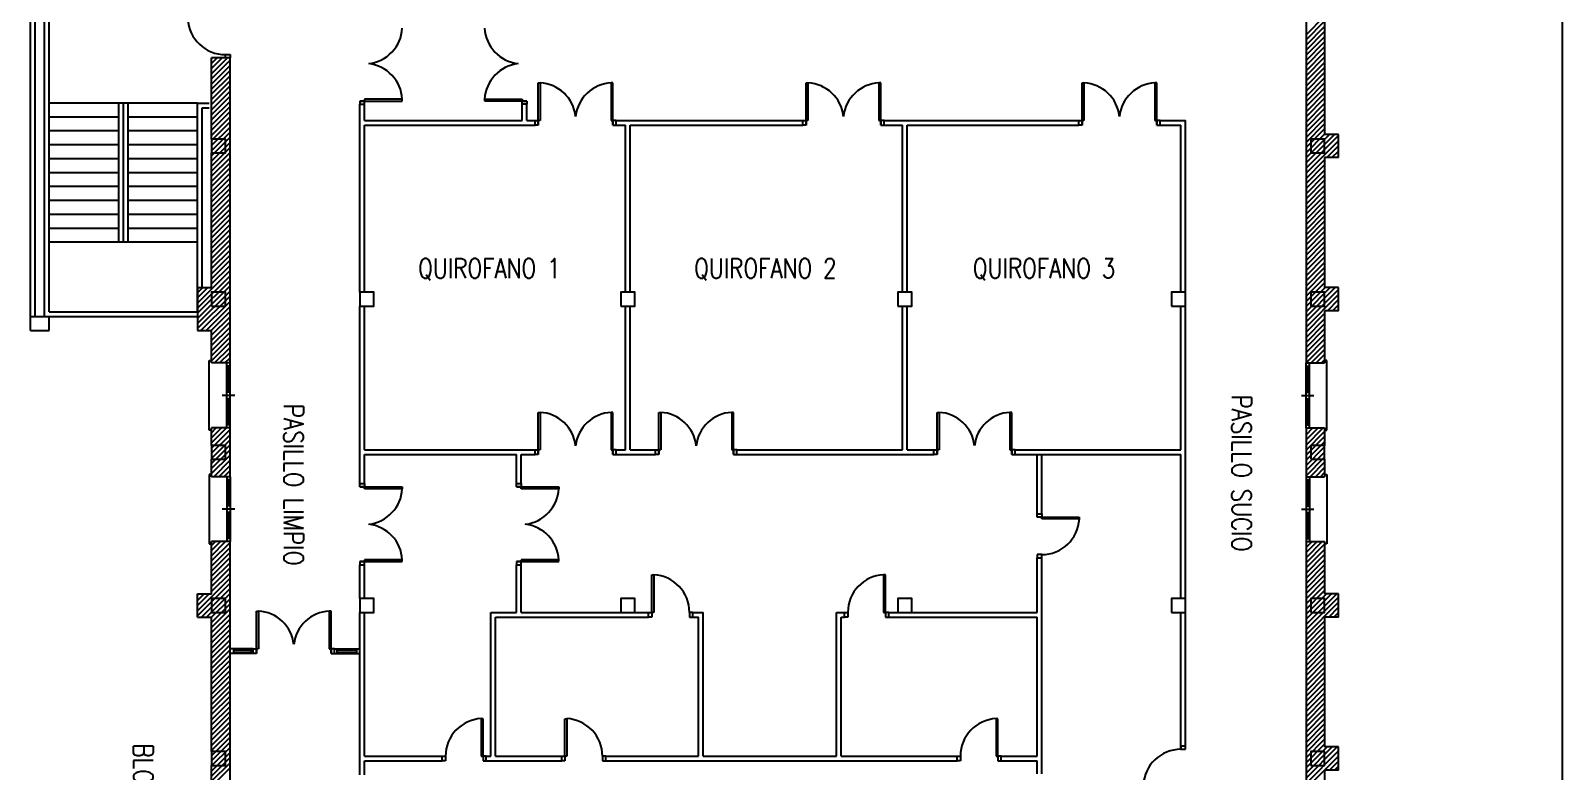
# Model space of a CAD drawing. Extents: x 0 to 420, y 0 to 297.
# Drawn here: x 287.9 to 420, y 154.1 to 217.9 of the extents above; entities that cross this region are included whole.
import ezdxf
from ezdxf.enums import TextEntityAlignment as Align

# ---------------------------------------------------------------- set-up
doc = ezdxf.new("R2010")
doc.units = 0
doc.header["$LTSCALE"] = 0.8
doc.header["$MEASUREMENT"] = 0
doc.layers.get('0').update_dxf_attribs({"linetype": 'CONTINUOUS'})
doc.layers.add('PLANTA-EDIFICIO', color=7, linetype='CONTINUOUS')
doc.layers.add('USO-EDIFICIO', color=7, linetype='CONTINUOUS')
doc.styles.add('ROMANS', font='ROMANS.shx', dxfattribs={"width": 0.8, "height": 1.7})

# ---------------------------------------------------------------- blocks, each defined once
blk = doc.blocks.new('*X14')
at = {"color": 0}
for p, q in [((397.9, 217.59), (399.5, 219.19)), ((397.9, 217.15), (399.5, 218.75)), ((397.9, 216.7), (399.5, 218.3)), ((397.9, 216.26), (399.5, 217.86)), ((397.9, 215.82), (399.5, 217.42)), ((397.9, 215.38), (399.5, 216.98)), ((303.5, 214.23), (304.87, 215.6)), ((303.5, 214.67), (304.43, 215.6)), ((303.5, 215.11), (303.99, 215.6)), ((303.5, 215.55), (303.55, 215.6)), ((303.5, 213.79), (305.1, 215.39)), ((397.9, 214.94), (399.5, 216.54)), ((397.9, 214.49), (399.5, 216.09)), ((397.9, 214.05), (399.5, 215.65)), ((303.5, 213.34), (305.1, 214.94)), ((303.5, 212.9), (305.1, 214.5)), ((303.5, 212.46), (305.1, 214.06)), ((397.9, 213.61), (399.5, 215.21)), ((397.9, 213.17), (399.5, 214.77)), ((397.9, 212.73), (399.5, 214.33)), ((303.5, 212.02), (305.1, 213.62)), ((303.5, 211.58), (305.1, 213.18)), ((303.5, 211.13), (305.1, 212.73)), ((397.9, 212.28), (399.5, 213.88)), ((397.9, 211.84), (399.5, 213.44)), ((397.9, 211.4), (399.5, 213)), ((303.5, 210.69), (305.1, 212.29)), ((303.5, 210.25), (305.1, 211.85)), ((303.5, 209.81), (305.1, 211.41)), ((397.9, 210.96), (399.5, 212.56)), ((397.9, 210.52), (399.5, 212.12)), ((397.9, 210.07), (399.5, 211.67)), ((303.5, 209.37), (305.1, 210.97)), ((303.5, 208.92), (305.1, 210.52)), ((303.5, 208.48), (305.1, 210.08)), ((397.9, 209.63), (399.5, 211.23)), ((397.9, 209.19), (399.5, 210.79)), ((397.9, 208.75), (399.5, 210.35)), ((303.5, 208.04), (305.1, 209.64)), ((303.5, 207.6), (305.1, 209.2)), ((303.5, 207.16), (305.1, 208.76)), ((397.9, 208.31), (399.5, 209.91)), ((397.9, 207.87), (399.5, 209.47)), ((397.9, 207.42), (399.5, 209.02)), ((397.9, 206.98), (399.92, 209)), ((397.9, 206.54), (400.36, 209)), ((397.9, 206.1), (400.7, 208.9)), ((303.5, 206.71), (305.1, 208.31)), ((303.5, 206.27), (305.1, 207.87)), ((303.5, 205.83), (305.1, 207.43)), ((397.9, 205.66), (400.7, 208.46)), ((399.69, 207), (400.7, 208.01)), ((400.13, 207), (400.7, 207.57)), ((303.5, 205.39), (305.1, 206.99)), ((303.5, 204.95), (305.1, 206.55)), ((303.5, 204.51), (305.1, 206.11)), ((397.9, 205.21), (399.5, 206.81)), ((397.9, 204.77), (399.5, 206.37)), ((400.57, 207), (400.7, 207.13)), ((303.5, 204.06), (305.1, 205.66)), ((303.5, 203.62), (305.1, 205.22)), ((303.5, 203.18), (305.1, 204.78)), ((397.9, 204.33), (399.5, 205.93)), ((397.9, 203.89), (399.5, 205.49)), ((397.9, 203.45), (399.5, 205.05)), ((303.5, 202.74), (305.1, 204.34)), ((303.5, 202.3), (305.1, 203.9)), ((303.5, 201.85), (305.1, 203.45)), ((397.9, 203), (399.5, 204.6)), ((397.9, 202.56), (399.5, 204.16)), ((397.9, 202.12), (399.5, 203.72)), ((303.5, 201.41), (305.1, 203.01)), ((303.5, 200.97), (305.1, 202.57)), ((303.5, 200.53), (305.1, 202.13)), ((397.9, 201.68), (399.5, 203.28)), ((397.9, 201.24), (399.5, 202.84)), ((397.9, 200.79), (399.5, 202.39)), ((303.5, 200.09), (305.1, 201.69)), ((303.5, 199.64), (305.1, 201.24)), ((303.5, 199.2), (305.1, 200.8)), ((397.9, 200.35), (399.5, 201.95)), ((397.9, 199.91), (399.5, 201.51)), ((397.9, 199.47), (399.5, 201.07)), ((303.5, 198.76), (305.1, 200.36)), ((303.5, 198.32), (305.1, 199.92)), ((303.5, 197.88), (305.1, 199.48)), ((397.9, 199.03), (399.5, 200.63)), ((397.9, 198.58), (399.5, 200.18)), ((397.9, 198.14), (399.5, 199.74)), ((303.5, 197.43), (305.1, 199.03)), ((303.5, 196.99), (305.1, 198.59)), ((303.5, 196.55), (305.1, 198.15)), ((397.9, 197.7), (399.5, 199.3)), ((397.9, 197.26), (399.5, 198.86)), ((397.9, 196.82), (399.5, 198.42)), ((302.3, 194.47), (305.1, 197.27)), ((303.5, 196.11), (305.1, 197.71)), ((397.9, 196.37), (399.5, 197.97)), ((397.9, 195.93), (399.5, 197.53)), ((397.9, 195.49), (399.5, 197.09)), ((302.3, 194.02), (305.1, 196.82)), ((302.3, 193.58), (305.1, 196.38)), ((302.3, 193.14), (305.1, 195.94)), ((302.3, 194.91), (303.19, 195.8)), ((302.3, 195.35), (302.75, 195.8)), ((302.3, 195.79), (302.31, 195.8)), ((397.9, 195.05), (399.5, 196.65)), ((397.9, 194.61), (399.5, 196.21)), ((397.9, 194.16), (399.54, 195.8)), ((397.9, 193.72), (399.98, 195.8)), ((397.9, 193.28), (400.42, 195.8)), ((397.9, 192.84), (400.7, 195.64)), ((302.3, 192.7), (305.1, 195.5)), ((302.3, 192.26), (305.1, 195.06)), ((302.59, 192.1), (305.1, 194.61)), ((397.9, 192.4), (400.7, 195.2)), ((399.74, 193.8), (400.7, 194.76)), ((400.19, 193.8), (400.7, 194.31)), ((303.03, 192.1), (305.1, 194.17)), ((303.47, 192.1), (305.1, 193.73)), ((303.5, 191.69), (305.1, 193.29)), ((397.9, 191.96), (399.5, 193.56)), ((397.9, 191.51), (399.5, 193.11)), ((400.63, 193.8), (400.7, 193.87)), ((303.5, 191.25), (305.1, 192.85)), ((303.5, 190.8), (305.1, 192.4)), ((303.5, 190.36), (305.1, 191.96)), ((397.9, 191.07), (399.5, 192.67)), ((397.9, 190.63), (399.5, 192.23)), ((397.9, 190.19), (399.5, 191.79)), ((303.5, 189.92), (305.1, 191.52)), ((303.5, 189.48), (305.1, 191.08)), ((303.76, 189.3), (305.1, 190.64)), ((397.9, 189.75), (399.5, 191.35)), ((397.9, 189.3), (399.5, 190.9)), ((398.34, 189.3), (399.5, 190.46)), ((304.2, 189.3), (305.1, 190.2)), ((304.65, 189.3), (305.1, 189.75)), ((305.09, 189.3), (305.1, 189.31)), ((398.78, 189.3), (399.5, 190.02)), ((399.22, 189.3), (399.5, 189.58)), ((303.5, 182.41), (304.79, 183.7)), ((303.5, 182.85), (304.35, 183.7)), ((303.5, 183.29), (303.91, 183.7)), ((397.9, 183.56), (398.04, 183.7)), ((397.9, 183.12), (398.48, 183.7)), ((397.9, 182.67), (398.93, 183.7)), ((397.9, 182.23), (399.37, 183.7)), ((303.5, 181.97), (305.1, 183.57)), ((303.5, 181.52), (305.1, 183.12)), ((303.5, 181.08), (305.1, 182.68)), ((397.9, 181.79), (399.5, 183.39)), ((397.9, 181.35), (399.5, 182.95)), ((397.9, 180.91), (399.5, 182.51)), ((303.5, 180.64), (305.1, 182.24)), ((303.5, 180.2), (305.1, 181.8)), ((303.5, 179.76), (305.1, 181.36)), ((397.9, 180.46), (399.5, 182.06)), ((397.9, 180.02), (399.5, 181.62)), ((397.9, 179.58), (399.5, 181.18)), ((303.69, 179.5), (305.1, 180.91)), ((304.13, 179.5), (305.1, 180.47)), ((304.57, 179.5), (305.1, 180.03)), ((398.26, 179.5), (399.5, 180.74)), ((398.7, 179.5), (399.5, 180.3)), ((399.15, 179.5), (399.5, 179.85)), ((305.01, 179.5), (305.1, 179.59)), ((303.5, 172.69), (304.71, 173.9)), ((303.5, 173.13), (304.27, 173.9)), ((303.5, 173.57), (303.83, 173.9)), ((303.5, 172.24), (305.1, 173.84)), ((303.5, 171.8), (305.1, 173.4)), ((397.9, 173.84), (397.96, 173.9)), ((397.9, 173.39), (398.41, 173.9)), ((397.9, 172.95), (398.85, 173.9)), ((397.9, 172.51), (399.29, 173.9)), ((397.9, 172.07), (399.5, 173.67)), ((397.9, 171.63), (399.5, 173.23)), ((303.5, 171.36), (305.1, 172.96)), ((303.5, 170.92), (305.1, 172.52)), ((303.5, 170.48), (305.1, 172.08)), ((397.9, 171.18), (399.5, 172.78)), ((397.9, 170.74), (399.5, 172.34)), ((397.9, 170.3), (399.5, 171.9)), ((302.3, 167.95), (305.1, 170.75)), ((303.5, 170.03), (305.1, 171.63)), ((303.5, 169.59), (305.1, 171.19)), ((397.9, 169.86), (399.5, 171.46)), ((397.9, 169.42), (399.5, 171.02)), ((397.9, 168.97), (399.5, 170.57)), ((302.3, 167.51), (305.1, 170.31)), ((302.3, 168.39), (303.31, 169.4)), ((302.3, 168.83), (302.87, 169.4)), ((302.3, 169.28), (302.42, 169.4)), ((302.63, 167.4), (305.1, 169.87)), ((303.08, 167.4), (305.1, 169.42)), ((397.9, 168.53), (399.5, 170.13)), ((397.9, 168.09), (399.5, 169.69)), ((397.9, 167.65), (399.65, 169.4)), ((397.9, 167.21), (400.09, 169.4)), ((397.9, 166.76), (400.54, 169.4)), ((397.9, 166.32), (400.7, 169.12)), ((303.5, 167.38), (305.1, 168.98)), ((303.5, 166.94), (305.1, 168.54)), ((303.5, 166.5), (305.1, 168.1)), ((397.9, 165.88), (400.7, 168.68)), ((399.86, 167.4), (400.7, 168.24)), ((400.3, 167.4), (400.7, 167.8)), ((303.5, 166.06), (305.1, 167.66)), ((303.5, 165.61), (305.1, 167.21)), ((303.5, 165.17), (305.1, 166.77)), ((397.9, 165.44), (399.5, 167.04)), ((397.9, 165), (399.5, 166.6)), ((303.5, 164.73), (305.1, 166.33)), ((303.5, 164.29), (305.1, 165.89)), ((303.5, 163.85), (305.1, 165.45)), ((397.9, 164.55), (399.5, 166.15)), ((397.9, 164.11), (399.5, 165.71)), ((397.9, 163.67), (399.5, 165.27)), ((303.5, 163.4), (305.1, 165)), ((303.5, 162.96), (305.1, 164.56)), ((303.5, 162.52), (305.1, 164.12)), ((397.9, 163.23), (399.5, 164.83)), ((397.9, 162.79), (399.5, 164.39)), ((397.9, 162.35), (399.5, 163.95)), ((303.5, 162.08), (305.1, 163.68)), ((303.5, 161.64), (305.1, 163.24)), ((303.5, 161.19), (305.1, 162.79)), ((397.9, 161.9), (399.5, 163.5)), ((397.9, 161.46), (399.5, 163.06)), ((397.9, 161.02), (399.5, 162.62)), ((303.5, 160.75), (305.1, 162.35)), ((303.5, 160.31), (305.1, 161.91)), ((303.5, 159.87), (305.1, 161.47)), ((397.9, 160.58), (399.5, 162.18)), ((397.9, 160.14), (399.5, 161.74)), ((397.9, 159.69), (399.5, 161.29)), ((303.5, 159.43), (305.1, 161.03)), ((303.5, 158.99), (305.1, 160.59)), ((303.5, 158.54), (305.1, 160.14)), ((397.9, 159.25), (399.5, 160.85)), ((397.9, 158.81), (399.5, 160.41)), ((397.9, 158.37), (399.5, 159.97)), ((303.5, 158.1), (305.1, 159.7)), ((303.5, 157.66), (305.1, 159.26)), ((303.5, 157.22), (305.1, 158.82)), ((397.9, 157.93), (399.5, 159.53)), ((397.9, 157.48), (399.5, 159.08)), ((397.9, 157.04), (399.5, 158.64)), ((303.5, 156.78), (305.1, 158.38)), ((303.5, 156.33), (305.1, 157.93)), ((303.5, 155.89), (305.1, 157.49)), ((397.9, 156.6), (399.5, 158.2)), ((397.9, 156.16), (399.5, 157.76)), ((397.9, 155.72), (399.5, 157.32)), ((303.5, 155.45), (305.1, 157.05)), ((303.5, 155.01), (305.1, 156.61)), ((303.5, 154.57), (305.1, 156.17)), ((397.9, 155.27), (399.5, 156.87)), ((397.9, 154.83), (399.5, 156.43)), ((397.9, 154.39), (399.71, 156.2)), ((397.9, 153.95), (400.15, 156.2)), ((397.9, 153.51), (400.59, 156.2)), ((303.5, 154.12), (305.1, 155.72)), ((303.5, 153.68), (305.1, 155.28)), ((303.5, 153.24), (305.1, 154.84)), ((397.9, 153.06), (400.7, 155.86)), ((397.9, 152.62), (400.7, 155.42)), ((399.92, 154.2), (400.7, 154.98)), ((303.5, 152.8), (305.1, 154.4)), ((400.36, 154.2), (400.7, 154.54))]:
    blk.add_line(p, q, dxfattribs=at)

msp = doc.modelspace()

# ---------------------------------------------------------------- linework, layer by layer
msp.add_line((420, 0), (420, 297))
at = {"layer": 'PLANTA-EDIFICIO'}
for p, q in [((397.9, 226.7), (397.9, 189.3)), ((287.9, 193.3), (287.9, 221.1)), ((288.3, 193.3), (288.3, 221.1)), ((289.1, 193.3), (289.1, 221.1)), ((289.5, 193.7), (289.5, 220.7)), ((399.5, 220.2), (399.5, 209)), ((305.1, 215.6), (303.5, 215.6)), ((303.5, 208.6), (303.5, 215.6)), ((304.7, 215.6), (304.7, 215.88)), ((304.7, 215.88), (305.1, 215.88)), ((305.1, 215.88), (305.1, 215.6)), ((305.1, 189.3), (305.1, 215.6)), ((331.68, 213.44), (331.84, 213.44)), ((331.68, 210.2), (331.68, 213.44)), ((331.84, 213.44), (331.84, 210.2)), ((338.12, 213.44), (337.96, 213.44)), ((337.96, 213.44), (337.96, 210.2)), ((338.12, 210.2), (338.12, 213.44)), ((354.78, 210.2), (354.78, 213.44)), ((354.78, 213.44), (354.94, 213.44)), ((354.94, 213.44), (354.94, 210.2)), ((361.06, 213.44), (361.06, 210.2)), ((361.22, 213.44), (361.06, 213.44)), ((361.22, 210.2), (361.22, 213.44)), ((378.58, 210.2), (378.58, 213.44)), ((378.58, 213.44), (378.74, 213.44)), ((378.74, 213.44), (378.74, 210.2)), ((384.86, 213.44), (384.86, 210.2)), ((385.02, 213.44), (384.86, 213.44)), ((385.02, 210.2), (385.02, 213.44)), ((295.5, 211.7), (289.5, 211.7)), ((295.5, 199.7), (295.5, 211.7)), ((296.3, 211.7), (295.5, 211.7)), ((295.9, 199.7), (295.9, 211.7)), ((302.3, 211.7), (296.3, 211.7)), ((296.3, 199.7), (296.3, 211.7)), ((302.3, 211.7), (303.3, 211.7)), ((302.3, 195.8), (302.3, 211.7)), ((316.3, 211.88), (316.3, 211.6)), ((316.7, 211.88), (316.3, 211.88)), ((316.3, 211.88), (316.7, 211.88)), ((316.3, 211.6), (316.7, 211.6)), ((316.3, 195.4), (316.3, 211.6)), ((316.7, 212.04), (316.7, 211.88)), ((319.94, 212.04), (316.7, 212.04)), ((316.7, 211.88), (319.94, 211.88)), ((316.7, 211.6), (316.7, 211.88)), ((316.7, 210.2), (316.7, 211.6)), ((319.94, 211.88), (319.94, 212.04)), ((327.06, 211.88), (327.06, 212.04)), ((327.06, 212.04), (330.3, 212.04)), ((330.3, 211.88), (327.06, 211.88)), ((330.3, 212.04), (330.3, 211.88)), ((330.7, 211.88), (330.3, 211.88)), ((330.3, 211.6), (330.3, 211.88)), ((330.3, 211.88), (330.7, 211.88)), ((330.7, 211.6), (330.3, 211.6)), ((330.3, 210.2), (330.3, 211.6)), ((330.7, 211.88), (330.7, 211.6)), ((330.7, 210.2), (330.7, 211.6)), ((295.5, 210.5), (289.5, 210.5)), ((302.3, 210.5), (296.3, 210.5)), ((302.7, 211.3), (303.3, 211.3)), ((302.7, 195.8), (302.7, 211.3)), ((316.7, 210.2), (330.3, 210.2)), ((330.7, 210.2), (331.4, 210.2)), ((331.4, 209.8), (331.4, 210.2)), ((331.4, 210.2), (331.68, 210.2)), ((331.68, 209.8), (331.68, 210.2)), ((331.68, 210.2), (331.68, 209.8)), ((331.84, 210.2), (331.68, 210.2)), ((337.96, 210.2), (338.12, 210.2)), ((338.12, 209.8), (338.12, 210.2)), ((338.4, 210.2), (338.12, 210.2)), ((338.12, 210.2), (338.12, 209.8)), ((338.4, 210.2), (354.5, 210.2)), ((338.4, 209.8), (338.4, 210.2)), ((354.5, 209.8), (354.5, 210.2)), ((354.5, 210.2), (354.78, 210.2)), ((354.94, 210.2), (354.78, 210.2)), ((354.78, 210.2), (354.78, 209.8)), ((354.78, 209.8), (354.78, 210.2)), ((361.06, 210.2), (361.22, 210.2)), ((361.22, 210.2), (361.22, 209.8)), ((361.5, 210.2), (361.22, 210.2)), ((361.22, 209.8), (361.22, 210.2)), ((361.5, 210.2), (378.3, 210.2)), ((361.5, 209.8), (361.5, 210.2)), ((378.3, 209.8), (378.3, 210.2)), ((378.3, 210.2), (378.58, 210.2)), ((378.74, 210.2), (378.58, 210.2)), ((378.58, 210.2), (378.58, 209.8)), ((378.58, 209.8), (378.58, 210.2)), ((384.86, 210.2), (385.02, 210.2)), ((385.02, 210.2), (385.02, 209.8)), ((385.3, 210.2), (385.02, 210.2)), ((385.02, 209.8), (385.02, 210.2)), ((385.3, 210.2), (387.5, 210.2)), ((385.3, 209.8), (385.3, 210.2)), ((387.5, 195.4), (387.5, 210.2)), ((295.5, 209.3), (289.5, 209.3)), ((302.3, 209.3), (296.3, 209.3)), ((316.7, 209.8), (331.4, 209.8)), ((316.7, 195.4), (316.7, 209.8)), ((331.68, 209.8), (331.4, 209.8)), ((338.12, 209.8), (338.4, 209.8)), ((338.4, 209.8), (339.2, 209.8)), ((339.2, 195.4), (339.2, 209.8)), ((339.6, 209.8), (354.5, 209.8)), ((339.6, 195.4), (339.6, 209.8)), ((354.78, 209.8), (354.5, 209.8)), ((361.22, 209.8), (361.5, 209.8)), ((361.5, 209.8), (363.1, 209.8)), ((363.1, 195.4), (363.1, 209.8)), ((363.5, 209.8), (378.3, 209.8)), ((363.5, 195.4), (363.5, 209.8)), ((378.58, 209.8), (378.3, 209.8)), ((385.02, 209.8), (385.3, 209.8)), ((385.3, 209.8), (387.1, 209.8)), ((387.1, 195.4), (387.1, 209.8)), ((400.7, 209), (399.5, 209)), ((400.7, 207), (400.7, 209)), ((295.5, 208.1), (289.5, 208.1)), ((302.3, 208.1), (296.3, 208.1)), ((303.5, 195.8), (303.5, 207.4)), ((295.5, 206.9), (289.5, 206.9)), ((302.3, 206.9), (296.3, 206.9)), ((399.5, 207), (399.5, 195.8)), ((400.7, 207), (399.5, 207)), ((295.5, 205.7), (289.5, 205.7)), ((302.3, 205.7), (296.3, 205.7)), ((295.5, 204.5), (289.5, 204.5)), ((302.3, 204.5), (296.3, 204.5)), ((295.5, 203.3), (289.5, 203.3)), ((302.3, 203.3), (296.3, 203.3)), ((295.5, 202.1), (289.5, 202.1)), ((295.5, 200.9), (289.5, 200.9)), ((302.3, 202.1), (296.3, 202.1)), ((302.3, 200.9), (296.3, 200.9)), ((295.5, 199.7), (289.5, 199.7)), ((296.3, 199.7), (295.5, 199.7)), ((302.3, 199.7), (296.3, 199.7)), ((302.3, 195.8), (302.3, 192.1)), ((302.3, 195.8), (303.5, 195.8)), ((302.3, 193.8), (302.3, 195.8)), ((400.7, 195.8), (399.5, 195.8)), ((400.7, 193.8), (400.7, 195.8)), ((316.3, 178.9), (316.3, 194.2)), ((316.7, 181.8), (316.7, 194.2)), ((339.2, 181.8), (339.2, 194.2)), ((339.6, 181.8), (339.6, 194.2)), ((363.1, 181.8), (363.1, 194.2)), ((363.5, 181.8), (363.5, 194.2)), ((387.1, 181.8), (387.1, 194.2)), ((387.5, 169), (387.5, 194.2)), ((287.9, 192.1), (287.9, 193.3)), ((287.9, 193.3), (289.5, 193.3)), ((289.5, 193.7), (302.3, 193.7)), ((289.5, 192.1), (289.5, 193.3)), ((289.5, 193.3), (302.3, 193.3)), ((399.5, 193.8), (399.5, 189.3)), ((400.7, 193.8), (399.5, 193.8)), ((287.9, 192.1), (289.5, 192.1)), ((302.3, 192.1), (303.5, 192.1)), ((303.5, 189.3), (303.5, 192.1)), ((303.3, 189.5), (303.5, 189.5)), ((303.3, 183.5), (303.3, 189.5)), ((305.1, 189.3), (303.5, 189.3)), ((304.82, 183.7), (304.82, 189.3)), ((305.1, 189.02), (304.82, 189.02)), ((304.96, 186.78), (304.96, 189.02)), ((305.1, 183.7), (305.1, 189.3)), ((397.9, 189.3), (399.5, 189.3)), ((397.9, 183.7), (397.9, 189.3)), ((397.9, 189.02), (398.18, 189.02)), ((398.04, 186.78), (398.04, 189.02)), ((398.18, 183.7), (398.18, 189.3)), ((399.7, 189.5), (399.5, 189.5)), ((399.7, 183.5), (399.7, 189.5)), ((305.5, 186.5), (304.42, 186.5)), ((305.1, 186.78), (304.82, 186.78)), ((305.1, 186.5), (304.82, 186.5)), ((397.5, 186.5), (398.58, 186.5)), ((397.9, 186.78), (398.18, 186.78)), ((397.9, 186.5), (398.18, 186.5)), ((305.1, 186.22), (304.82, 186.22)), ((304.96, 183.98), (304.96, 186.22)), ((331.68, 181.8), (331.68, 185.04)), ((331.68, 185.04), (331.84, 185.04)), ((331.84, 185.04), (331.84, 181.8)), ((337.96, 185.04), (337.96, 181.8)), ((338.12, 185.04), (337.96, 185.04)), ((338.12, 181.8), (338.12, 185.04)), ((342.08, 185.04), (342.24, 185.04)), ((342.08, 181.8), (342.08, 185.04)), ((342.24, 185.04), (342.24, 181.8)), ((348.52, 185.04), (348.36, 185.04)), ((348.36, 185.04), (348.36, 181.8)), ((348.52, 181.8), (348.52, 185.04)), ((366.08, 185.04), (366.24, 185.04)), ((366.08, 181.8), (366.08, 185.04)), ((366.24, 185.04), (366.24, 181.8)), ((372.52, 185.04), (372.36, 185.04)), ((372.36, 185.04), (372.36, 181.8)), ((372.52, 181.8), (372.52, 185.04)), ((397.9, 186.22), (398.18, 186.22)), ((398.04, 183.98), (398.04, 186.22)), ((305.1, 183.7), (303.5, 183.7)), ((303.5, 182.2), (303.5, 183.7)), ((305.1, 183.98), (304.82, 183.98)), ((305.1, 183.7), (304.82, 183.7)), ((305.1, 179.5), (305.1, 183.7)), ((397.9, 183.98), (398.18, 183.98)), ((397.9, 183.7), (397.9, 179.5)), ((397.9, 183.7), (399.5, 183.7)), ((397.9, 183.7), (398.18, 183.7)), ((399.5, 183.7), (399.5, 182.2)), ((303.5, 183.5), (303.3, 183.5)), ((399.5, 183.5), (399.7, 183.5)), ((303.5, 179.5), (303.5, 181)), ((316.7, 181.8), (331.4, 181.8)), ((316.7, 178.9), (316.7, 181.4)), ((316.7, 181.4), (329.8, 181.4)), ((329.8, 178.9), (329.8, 181.4)), ((330.2, 181.4), (331.4, 181.4)), ((330.2, 178.9), (330.2, 181.4)), ((331.4, 181.4), (331.4, 181.8)), ((331.4, 181.8), (331.68, 181.8)), ((331.68, 181.4), (331.4, 181.4)), ((331.84, 181.8), (331.68, 181.8)), ((331.68, 181.8), (331.68, 181.4)), ((331.68, 181.4), (331.68, 181.8)), ((337.96, 181.8), (338.12, 181.8)), ((338.12, 181.8), (338.12, 181.4)), ((338.4, 181.8), (338.12, 181.8)), ((338.12, 181.4), (338.12, 181.8)), ((338.12, 181.4), (338.4, 181.4)), ((338.4, 181.8), (339.2, 181.8)), ((338.4, 181.4), (338.4, 181.8)), ((338.4, 181.4), (341.8, 181.4)), ((339.6, 181.8), (341.8, 181.8)), ((341.8, 181.4), (341.8, 181.8)), ((341.8, 181.8), (342.08, 181.8)), ((342.08, 181.4), (341.8, 181.4)), ((342.08, 181.4), (342.08, 181.8)), ((342.08, 181.8), (342.08, 181.4)), ((342.24, 181.8), (342.08, 181.8)), ((348.36, 181.8), (348.52, 181.8)), ((348.52, 181.4), (348.52, 181.8)), ((348.8, 181.8), (348.52, 181.8)), ((348.52, 181.8), (348.52, 181.4)), ((348.52, 181.4), (348.8, 181.4)), ((348.8, 181.8), (363.1, 181.8)), ((348.8, 181.4), (348.8, 181.8)), ((348.8, 181.4), (365.8, 181.4)), ((363.5, 181.8), (365.8, 181.8)), ((365.8, 181.4), (365.8, 181.8)), ((365.8, 181.8), (366.08, 181.8)), ((366.08, 181.4), (365.8, 181.4)), ((366.08, 181.4), (366.08, 181.8)), ((366.08, 181.8), (366.08, 181.4)), ((366.24, 181.8), (366.08, 181.8)), ((372.36, 181.8), (372.52, 181.8)), ((372.52, 181.4), (372.52, 181.8)), ((372.8, 181.8), (372.52, 181.8)), ((372.52, 181.8), (372.52, 181.4)), ((372.52, 181.4), (372.8, 181.4)), ((372.8, 181.8), (387.1, 181.8)), ((372.8, 181.4), (372.8, 181.8)), ((372.8, 181.4), (387.1, 181.4)), ((374.7, 176.3), (374.7, 181.4)), ((375.1, 176.3), (375.1, 181.4)), ((387.1, 169), (387.1, 181.4)), ((399.5, 181), (399.5, 179.5)), ((303.5, 179.7), (303.3, 179.7)), ((303.3, 179.7), (303.3, 173.7)), ((399.5, 179.7), (399.7, 179.7)), ((399.7, 179.7), (399.7, 173.7)), ((305.1, 179.5), (303.5, 179.5)), ((304.82, 179.5), (304.82, 173.9)), ((305.1, 179.5), (304.82, 179.5)), ((305.1, 179.22), (304.82, 179.22)), ((304.96, 179.22), (304.96, 176.98)), ((305.1, 179.5), (305.1, 173.9)), ((316.3, 178.9), (316.7, 178.9)), ((316.3, 178.62), (316.3, 178.9)), ((316.3, 178.62), (316.7, 178.62)), ((316.7, 178.62), (316.3, 178.62)), ((316.7, 178.9), (316.7, 178.62)), ((316.7, 178.46), (316.7, 178.62)), ((316.7, 178.62), (319.94, 178.62)), ((319.94, 178.46), (316.7, 178.46)), ((319.94, 178.62), (319.94, 178.46)), ((329.8, 178.9), (330.2, 178.9)), ((329.8, 178.62), (329.8, 178.9)), ((330.2, 178.62), (329.8, 178.62)), ((329.8, 178.62), (330.2, 178.62)), ((330.2, 178.9), (330.2, 178.62)), ((330.2, 178.62), (333.44, 178.62)), ((330.2, 178.46), (330.2, 178.62)), ((333.44, 178.46), (330.2, 178.46)), ((333.44, 178.62), (333.44, 178.46)), ((397.9, 179.5), (399.5, 179.5)), ((397.9, 179.5), (398.18, 179.5)), ((397.9, 179.5), (397.9, 173.9)), ((397.9, 179.22), (398.18, 179.22)), ((398.04, 179.22), (398.04, 176.98)), ((398.18, 179.5), (398.18, 173.9)), ((305.5, 176.7), (304.42, 176.7)), ((305.1, 176.98), (304.82, 176.98)), ((305.1, 176.7), (304.82, 176.7)), ((305.1, 176.42), (304.82, 176.42)), ((304.96, 176.42), (304.96, 174.18)), ((374.7, 176.3), (375.1, 176.3)), ((374.7, 176.02), (374.7, 176.3)), ((375.1, 176.02), (374.7, 176.02)), ((375.1, 176.3), (375.1, 176.02)), ((375.1, 175.86), (375.1, 176.02)), ((375.1, 176.02), (378.34, 176.02)), ((378.34, 175.86), (375.1, 175.86)), ((378.34, 176.02), (378.34, 175.86)), ((397.5, 176.7), (398.58, 176.7)), ((397.9, 176.98), (398.18, 176.98)), ((397.9, 176.7), (398.18, 176.7)), ((397.9, 176.42), (398.18, 176.42)), ((398.04, 176.42), (398.04, 174.18)), ((303.3, 173.7), (303.5, 173.7)), ((305.1, 173.9), (303.5, 173.9)), ((303.5, 169.4), (303.5, 173.9)), ((305.1, 174.18), (304.82, 174.18)), ((305.1, 142.6), (305.1, 173.9)), ((397.9, 174.18), (398.18, 174.18)), ((397.9, 173.9), (397.9, 169.4)), ((397.9, 173.9), (399.5, 173.9)), ((399.5, 173.9), (399.5, 169.4)), ((399.7, 173.7), (399.5, 173.7)), ((316.3, 172.18), (316.7, 172.18)), ((316.7, 172.18), (316.3, 172.18)), ((316.3, 172.18), (316.3, 171.9)), ((316.3, 171.9), (316.7, 171.9)), ((316.3, 169), (316.3, 171.9)), ((319.94, 172.34), (316.7, 172.34)), ((316.7, 172.34), (316.7, 172.18)), ((316.7, 171.9), (316.7, 172.18)), ((316.7, 172.18), (319.94, 172.18)), ((316.7, 169), (316.7, 171.9)), ((319.94, 172.18), (319.94, 172.34)), ((329.8, 172.18), (329.8, 171.9)), ((330.2, 172.18), (329.8, 172.18)), ((329.8, 172.18), (330.2, 172.18)), ((329.8, 167.8), (329.8, 171.9)), ((329.8, 171.9), (330.2, 171.9)), ((330.2, 172.34), (330.2, 172.18)), ((333.44, 172.34), (330.2, 172.34)), ((330.2, 172.18), (333.44, 172.18)), ((330.2, 171.9), (330.2, 172.18)), ((330.2, 167.8), (330.2, 171.9)), ((333.44, 172.18), (333.44, 172.34)), ((375.1, 172.78), (374.7, 172.78)), ((374.7, 172.78), (374.7, 172.5)), ((374.7, 167.8), (374.7, 172.5)), ((374.7, 172.5), (375.1, 172.5)), ((375.1, 172.5), (375.1, 172.78)), ((375.1, 153.9), (375.1, 172.5)), ((341.48, 171.04), (341.64, 171.04)), ((341.48, 167.8), (341.48, 171.04)), ((341.64, 171.04), (341.64, 167.8)), ((361.62, 171.04), (361.46, 171.04)), ((361.46, 171.04), (361.46, 167.8)), ((361.62, 167.8), (361.62, 171.04)), ((302.3, 169.4), (303.5, 169.4)), ((302.3, 167.4), (302.3, 169.4)), ((397.9, 169.4), (397.9, 136.5)), ((400.7, 169.4), (399.5, 169.4)), ((400.7, 167.4), (400.7, 169.4)), ((307.38, 164.67), (307.38, 167.91)), ((307.38, 167.91), (307.54, 167.91)), ((307.54, 167.91), (307.54, 164.67)), ((313.66, 167.91), (313.66, 164.67)), ((313.82, 167.91), (313.66, 167.91)), ((313.82, 164.67), (313.82, 167.91)), ((316.3, 153.8), (316.3, 167.8)), ((316.7, 155.4), (316.7, 167.8)), ((327.6, 167.8), (329.8, 167.8)), ((327.6, 155.4), (327.6, 167.8)), ((330.2, 167.8), (338.8, 167.8)), ((340, 167.8), (341.2, 167.8)), ((341.2, 167.4), (341.2, 167.8)), ((341.2, 167.8), (341.48, 167.8)), ((341.48, 167.8), (341.48, 167.4)), ((341.64, 167.8), (341.48, 167.8)), ((344.72, 167.8), (344.72, 167.4)), ((345, 167.8), (344.72, 167.8)), ((345, 167.8), (345.9, 167.8)), ((345, 167.4), (345, 167.8)), ((345.9, 155.4), (345.9, 167.8)), ((357.4, 167.8), (358.1, 167.8)), ((357.4, 155.4), (357.4, 167.8)), ((358.1, 167.4), (358.1, 167.8)), ((358.1, 167.8), (358.38, 167.8)), ((358.38, 167.8), (358.38, 167.4)), ((361.46, 167.8), (361.62, 167.8)), ((361.9, 167.8), (361.62, 167.8)), ((361.62, 167.8), (361.62, 167.4)), ((361.9, 167.8), (362.7, 167.8)), ((361.9, 167.4), (361.9, 167.8)), ((363.9, 167.8), (374.7, 167.8)), ((387.1, 156), (387.1, 167.8)), ((387.5, 156), (387.5, 167.8)), ((302.3, 167.4), (303.5, 167.4)), ((303.5, 155.8), (303.5, 167.4)), ((328, 167.4), (341.2, 167.4)), ((328, 155.4), (328, 167.4)), ((341.48, 167.4), (341.2, 167.4)), ((344.72, 167.4), (345, 167.4)), ((345, 167.4), (345.5, 167.4)), ((345.5, 155.4), (345.5, 167.4)), ((357.8, 167.4), (358.1, 167.4)), ((357.8, 155.4), (357.8, 167.4)), ((358.38, 167.4), (358.1, 167.4)), ((361.62, 167.4), (361.9, 167.4)), ((361.9, 167.4), (374.7, 167.4)), ((374.7, 155.4), (374.7, 167.4)), ((400.7, 167.4), (399.5, 167.4)), ((399.5, 167.4), (399.5, 156.2)), ((307.1, 164.67), (305.1, 164.67)), ((307.1, 164.27), (305.1, 164.27)), ((305.4, 164.67), (305.4, 164.27)), ((305.4, 164.57), (306.9, 164.57)), ((305.4, 164.37), (306.9, 164.37)), ((306.9, 164.67), (306.9, 164.27)), ((307.1, 164.27), (307.1, 164.67)), ((307.1, 164.67), (307.38, 164.67)), ((307.38, 164.27), (307.1, 164.27)), ((307.54, 164.67), (307.38, 164.67)), ((307.38, 164.67), (307.38, 164.27)), ((307.38, 164.27), (307.38, 164.67)), ((313.66, 164.67), (313.82, 164.67)), ((313.82, 164.67), (313.82, 164.27)), ((314.1, 164.67), (313.82, 164.67)), ((313.82, 164.27), (313.82, 164.67)), ((313.82, 164.27), (314.1, 164.27)), ((314.1, 164.67), (316.3, 164.67)), ((314.1, 164.27), (314.1, 164.67)), ((314.1, 164.27), (316.3, 164.27)), ((314.3, 164.67), (314.3, 164.27)), ((314.3, 164.57), (316, 164.57)), ((314.3, 164.37), (316, 164.37)), ((316, 164.67), (316, 164.27)), ((326.76, 158.64), (326.76, 155.4)), ((326.92, 158.64), (326.76, 158.64)), ((326.92, 155.4), (326.92, 158.64)), ((333.98, 155.4), (333.98, 158.64)), ((333.98, 158.64), (334.14, 158.64)), ((334.14, 158.64), (334.14, 155.4)), ((371.32, 158.64), (371.16, 158.64)), ((371.16, 158.64), (371.16, 155.4)), ((371.32, 155.4), (371.32, 158.64)), ((387.1, 156.28), (387.1, 156)), ((387.5, 156.28), (387.1, 156.28)), ((387.1, 156), (387.5, 156)), ((387.5, 156), (387.5, 156.28)), ((400.7, 156.2), (399.5, 156.2)), ((400.7, 154.2), (400.7, 156.2)), ((303.5, 143), (303.5, 154.6)), ((316.7, 155.4), (323.4, 155.4)), ((316.7, 153.8), (316.7, 155)), ((316.7, 155), (323.4, 155)), ((323.4, 155), (323.4, 155.4)), ((323.4, 155.4), (323.68, 155.4)), ((323.68, 155), (323.4, 155)), ((323.68, 155.4), (323.68, 155)), ((326.76, 155.4), (326.92, 155.4)), ((326.92, 155.4), (326.92, 155)), ((327.2, 155.4), (326.92, 155.4)), ((326.92, 155), (327.2, 155)), ((327.2, 155.4), (327.6, 155.4)), ((327.2, 155), (327.2, 155.4)), ((327.2, 155), (333.7, 155)), ((328, 155.4), (333.7, 155.4)), ((333.7, 155), (333.7, 155.4)), ((333.7, 155.4), (333.98, 155.4)), ((333.98, 155), (333.7, 155)), ((334.14, 155.4), (333.98, 155.4)), ((333.98, 155.4), (333.98, 155)), ((337.5, 155.4), (337.22, 155.4)), ((337.22, 155.4), (337.22, 155)), ((337.22, 155), (337.5, 155)), ((337.5, 155.4), (345.5, 155.4)), ((337.5, 155), (337.5, 155.4)), ((337.5, 155), (367.8, 155)), ((345.9, 155.4), (357.4, 155.4)), ((357.8, 155.4), (367.8, 155.4)), ((367.8, 155), (367.8, 155.4)), ((367.8, 155.4), (368.08, 155.4)), ((368.08, 155), (367.8, 155)), ((368.08, 155.4), (368.08, 155)), ((371.16, 155.4), (371.32, 155.4)), ((371.6, 155.4), (371.32, 155.4)), ((371.32, 155.4), (371.32, 155)), ((371.32, 155), (371.6, 155)), ((371.6, 155.4), (374.7, 155.4)), ((371.6, 155), (371.6, 155.4)), ((371.6, 155), (374.7, 155)), ((374.7, 153.9), (374.7, 155)), ((399.5, 154.2), (399.5, 143)), ((400.7, 154.2), (399.5, 154.2))]:
    msp.add_line(p, q, dxfattribs=at)
for points in [[(303.5, 207.4), (304.7, 207.4), (304.7, 208.6), (303.5, 208.6)], [(398.3, 207.4), (399.5, 207.4), (399.5, 208.6), (398.3, 208.6)], [(303.5, 194.2), (304.7, 194.2), (304.7, 195.4), (303.5, 195.4)], [(316.3, 194.2), (317.5, 194.2), (317.5, 195.4), (316.3, 195.4)], [(338.8, 194.2), (340, 194.2), (340, 195.4), (338.8, 195.4)], [(362.7, 194.2), (363.9, 194.2), (363.9, 195.4), (362.7, 195.4)], [(386.3, 194.2), (387.5, 194.2), (387.5, 195.4), (386.3, 195.4)], [(398.3, 194.2), (399.5, 194.2), (399.5, 195.4), (398.3, 195.4)], [(303.5, 181), (304.7, 181), (304.7, 182.2), (303.5, 182.2)], [(398.3, 181), (399.5, 181), (399.5, 182.2), (398.3, 182.2)], [(303.5, 167.8), (304.7, 167.8), (304.7, 169), (303.5, 169)], [(316.3, 167.8), (317.5, 167.8), (317.5, 169), (316.3, 169)], [(338.8, 167.8), (340, 167.8), (340, 169), (338.8, 169)], [(362.7, 167.8), (363.9, 167.8), (363.9, 169), (362.7, 169)], [(386.3, 167.8), (387.5, 167.8), (387.5, 169), (386.3, 169)], [(398.3, 167.8), (399.5, 167.8), (399.5, 169), (398.3, 169)], [(398.3, 167.8), (399.5, 167.8), (399.5, 169), (398.3, 169)], [(303.5, 154.6), (304.7, 154.6), (304.7, 155.8), (303.5, 155.8)], [(398.3, 154.6), (399.5, 154.6), (399.5, 155.8), (398.3, 155.8)]]:
    msp.add_lwpolyline(points, close=True, dxfattribs=at)
for centre, start, end in [((304.7, 219.13), 182.9848, 269.9156), ((316.7, 218.33), 276.361, 357.0152), ((330.3, 218.33), 182.9848, 263.639), ((316.7, 211.87), 2.9848, 83.639), ((330.3, 211.87), 96.361, 177.0152), ((331.67, 210.2), 6.361, 87.0152), ((338.13, 210.2), 92.9848, 173.639), ((354.77, 210.2), 6.361, 87.0152), ((361.23, 210.2), 92.9848, 173.639), ((378.57, 210.2), 6.361, 87.0152), ((385.03, 210.2), 92.9848, 173.639), ((331.67, 181.8), 6.361, 87.0152), ((338.13, 181.8), 92.9848, 173.639), ((342.07, 181.8), 6.361, 87.0152), ((348.53, 181.8), 92.9848, 173.639), ((366.07, 181.8), 6.361, 87.0152), ((372.53, 181.8), 92.9848, 173.639), ((316.7, 178.63), 276.361, 357.0152), ((330.2, 178.63), 276.361, 357.0152), ((375.1, 176.03), 270.0844, 357.0152), ((316.7, 172.17), 2.9848, 83.639), ((330.2, 172.17), 2.9848, 83.639), ((341.47, 167.8), 0.0844, 87.0152), ((361.63, 167.8), 92.9848, 179.9156), ((307.37, 164.67), 6.361, 87.0152), ((313.83, 164.67), 92.9848, 173.639), ((326.93, 155.4), 92.9848, 179.9156), ((333.97, 155.4), 0.0844, 87.0152), ((371.33, 155.4), 92.9848, 179.9156), ((387.1, 152.75), 90.0844, 177.0152)]:
    msp.add_arc(centre, 3.25, start, end, dxfattribs=at)

# ---------------------------------------------------------------- block references
at = {"layer": 'PLANTA-EDIFICIO', "color": 9}
msp.add_blockref('*X14', (0, 0), dxfattribs=at)

# ---------------------------------------------------------------- texts
at = {"layer": 'USO-EDIFICIO', "style": 'ROMANS', "width": 0.8}
for s, p in [('QUIROFANO 1', (327.46, 196.61)), ('QUIROFANO 2', (351.26, 196.61)), ('QUIROFANO 3', (375.3, 196.61))]:
    msp.add_text(s, height=1.7, dxfattribs=at).set_placement(p, align=Align.CENTER)
for s, p in [('PASILLO SUCIO', (391.49, 186.57)), ('PASILLO LIMPIO', (309.74, 185.77)), ('BLOQUE QUIRURJICO', (296.76, 156.49))]:
    msp.add_text(s, height=1.7, rotation=270, dxfattribs=at).set_placement(p)

doc.saveas('drawing.dxf')
